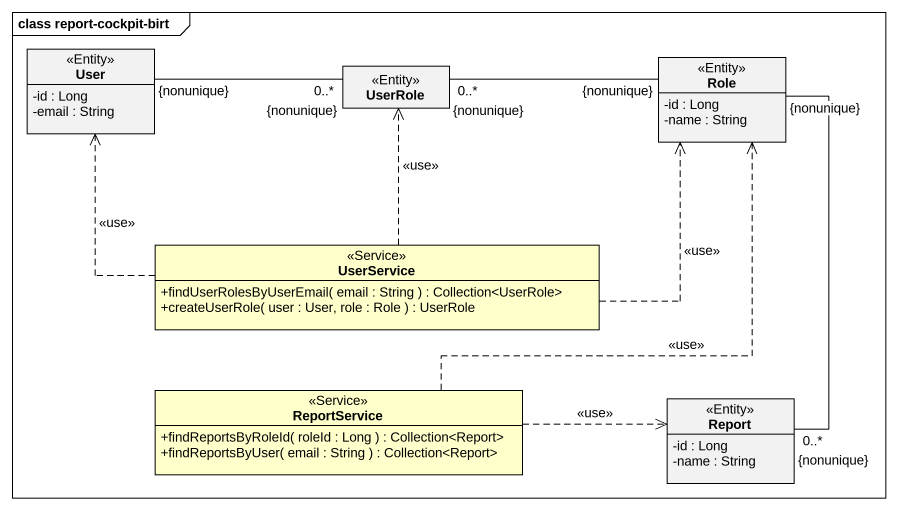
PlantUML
@startuml
mainframe class report-cockpit-birt
hide circle
hide empty members
skinparam classAttributeIconSize 0
class User <<Entity>> {
  -id : Long
  -email : String
}
class UserRole <<Entity>>
class Role <<Entity>> {
  -id : Long
  -name : String
}
class UserService <<Service>> #FFFFCC {
  +findUserRolesByUserEmail( email : String ) : Collection<UserRole>
  +createUserRole( user : User, role : Role ) : UserRole
}
class ReportService <<Service>> #FFFFCC {
  +findReportsByRoleId( roleId : Long ) : Collection<Report>
  +findReportsByUser( email : String ) : Collection<Report>
}
class Report <<Entity>> {
  -id : Long
  -name : String
}
User "{nonunique}" -right- "0..*\n{nonunique}" UserRole
Role "{nonunique}" -left- "0..*\n{nonunique}" UserRole
Role "{nonunique}" -- "{nonunique}\n0..*" Report
UserService .up.> User : <<use>>
UserService .up.> UserRole : <<use>>
UserService .right.> Role : <<use>>
ReportService .up.> Role : <<use>>
ReportService .right.> Report : <<use>>
@enduml
